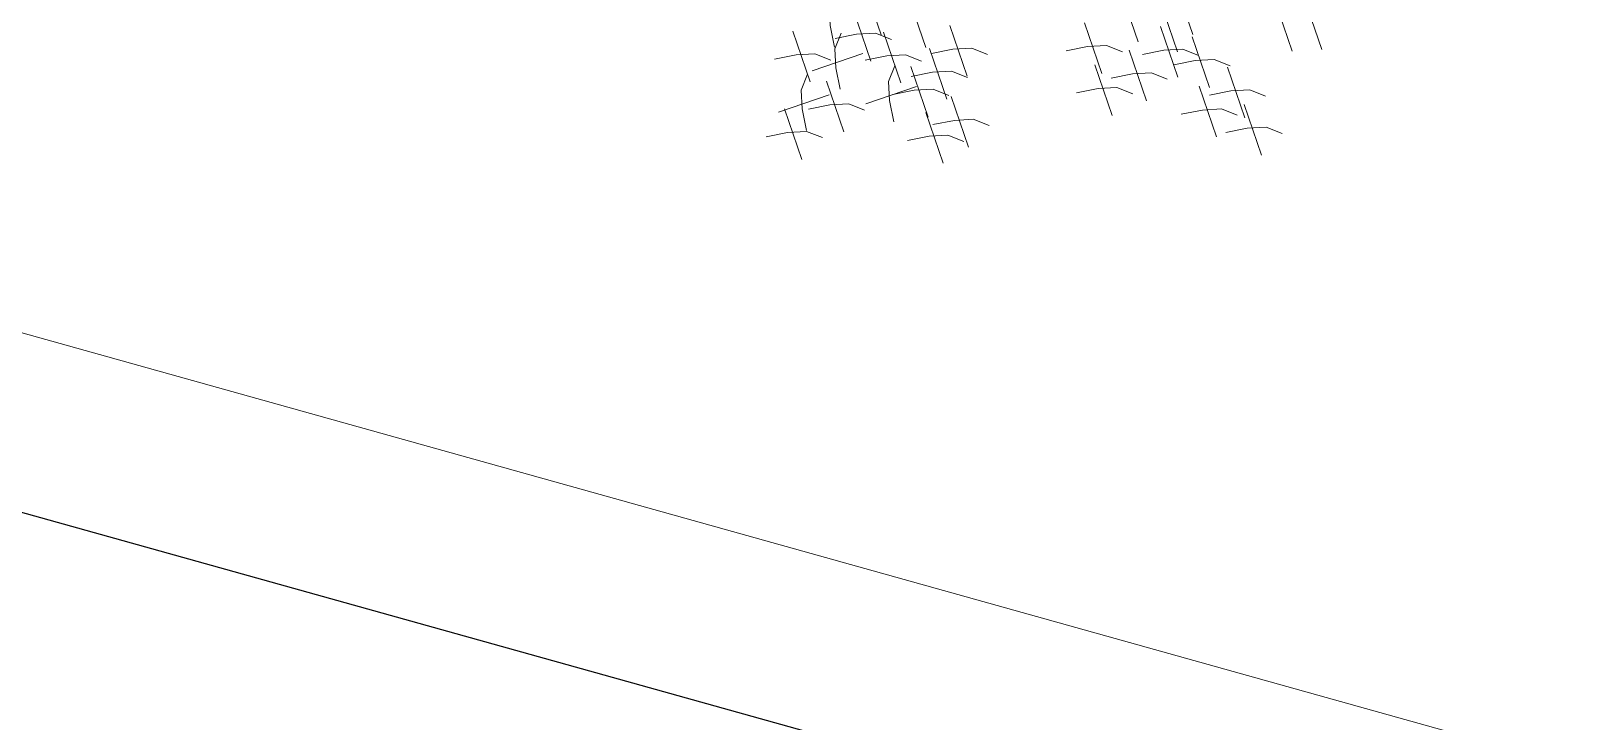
# Model space of a CAD drawing. Header units: millimetres. Extents: x 474016 to 477875, y 2288607 to 2292200.
# Drawn here: x 474640.09 to 474653.46, y 2289330.84 to 2289336.82 of the extents above; entities that cross this region are included whole.
import ezdxf

# ---------------------------------------------------------------- set-up
doc = ezdxf.new("R2010")
doc.units = ezdxf.units.MM
doc.header["$LTSCALE"] = 50
doc.layers.add('BANQUETA', color=251, linetype='Continuous', lineweight=5)
doc.layers.add('EXT', color=3, linetype='Continuous', lineweight=5)
doc.layers.add('CVL_LOTIF', color=1, linetype='Continuous')

# ---------------------------------------------------------------- blocks, each defined once
blk = doc.blocks.new('Plarbol-031')
for points in [[(2.230375, -0.663825), (2.4527, -0.816925)], [(2.11475, -0.7604), (2.3371, -0.913475)], [(1.661825, -0.990975), (1.88415, -1.144075)], [(1.652925, -1.1066), (1.875275, -1.2597)], [(1.8886, -1.155525), (2.11095, -1.3086)], [(1.898775, -1.32385), (1.9731, -1.2419), (2.04615, -1.180925), (2.129375, -1.1587)], [(1.46235, -1.1841), (1.6847, -1.3372)], [(1.730425, -1.20825), (1.952775, -1.361325)], [(1.7406, -1.376575), (1.814925, -1.294625), (1.887975, -1.23365), (1.9712, -1.211425)], [(2.12365, -1.1714), (2.345975, -1.3245)], [(2.133825, -1.339725), (2.20815, -1.2578), (2.2812, -1.1968), (2.3644, -1.174575)], [(2.30215, -1.273025), (2.5245, -1.426125)], [(2.312325, -1.441375), (2.38665, -1.359425), (2.4597, -1.29845), (2.542925, -1.2762)], [(1.674525, -1.398175), (1.896875, -1.551275)], [(2.066475, -1.334025), (2.288825, -1.487125)], [(2.07665, -1.50235), (2.150975, -1.420425), (2.224025, -1.359425), (2.307225, -1.3372)], [(1.410275, -1.422325), (1.6326, -1.575425)], [(1.420425, -1.59065), (1.49475, -1.508725), (1.5678, -1.447725), (1.651025, -1.4255)], [(1.6847, -1.566525), (1.759025, -1.484575), (1.832075, -1.4236), (1.9153, -1.40135)], [(1.5786, -1.56145), (1.80095, -1.714525)], [(1.588775, -1.729775), (1.6631, -1.647825), (1.73615, -1.58685), (1.819375, -1.564625)], [(0.620025, -1.84475), (0.84235, -1.99785)], [(0.87285, -1.837775), (1.095175, -1.990875)], [(0.883, -2.006125), (0.957325, -1.924175), (1.030375, -1.863175), (1.1136, -1.84095)], [(0.40085, -1.927975), (0.6232, -2.081075)], [(0.8595, -1.9915), (1.08185, -2.1446)], [(0.869675, -2.15985), (0.944, -2.0779), (1.01705, -2.016925), (1.10025, -1.994675)], [(0.470725, -2.271025), (0.388775, -2.1967), (0.3278, -2.123625), (0.305575, -2.040425)], [(0.4377, -2.066475), (0.660025, -2.21955)], [(0.44785, -2.2348), (0.522175, -2.15285), (0.59525, -2.091875), (0.67845, -2.06965)], [(0.62445, -2.063275), (0.8468, -2.216375)], [(0.634625, -2.231625), (0.70895, -2.149675), (0.782, -2.0887), (0.865225, -2.066475)], [(0.936375, -2.39615), (0.854425, -2.321825), (0.793425, -2.248775), (0.7712, -2.16555)], [(0.839175, -2.12045), (1.0615, -2.27355)], [(0.84935, -2.2888), (0.92365, -2.20685), (0.996725, -2.145875), (1.079925, -2.123625)], [(1.09265, -2.1211), (1.314975, -2.2742)], [(1.1028, -2.289425), (1.177125, -2.2075), (1.250175, -2.1465), (1.3334, -2.124275)], [(0.4523, -2.4349), (0.6054, -2.212575)], [(0.62065, -2.42475), (0.5387, -2.350425), (0.477725, -2.277375), (0.455475, -2.19415)], [(0.768025, -2.406325), (0.921125, -2.183975)], [(1.037375, -2.262125), (1.2597, -2.415225)], [(1.047525, -2.43045), (1.12185, -2.348525), (1.194925, -2.287525), (1.278125, -2.2653)], [(0.25475, -2.332), (0.477075, -2.4851)], [(0.2649, -2.50035), (0.339225, -2.4184), (0.412275, -2.3574), (0.4955, -2.335175)], [(0.4396, -2.702975), (0.5927, -2.48065)], [(0.60795, -2.692825), (0.526, -2.6185), (0.465, -2.54545), (0.442775, -2.462225)], [(0.54125, -2.432375), (0.763575, -2.585475)], [(0.5514, -2.6007), (0.625725, -2.51875), (0.698775, -2.457775), (0.782, -2.43555)], [(0.45295, -2.671225), (0.675275, -2.824325)], [(0.4631, -2.839575), (0.537425, -2.757625), (0.610475, -2.696625), (0.6937, -2.6744)]]:
    blk.add_lwpolyline(points)

msp = doc.modelspace()

# ---------------------------------------------------------------- linework, layer by layer
at = {"layer": 'BANQUETA'}
msp.add_lwpolyline([(474677.569, 2289323.71), (474557.179, 2289357.346, 0.414214), (474554.715, 2289355.958), (474541.529, 2289308.765, 0.414214), (474542.918, 2289306.301), (474663.307, 2289272.665)], format="xyb", dxfattribs=at)
at = {"layer": 'CVL_LOTIF'}
msp.add_lwpolyline([(474648.272, 2289330.338), (474638.64, 2289333.029), (474631.913, 2289308.951), (474641.544, 2289306.26)], close=True, dxfattribs=at)

# ---------------------------------------------------------------- block references
at = {"layer": 'EXT', "xscale": 1.71989999994179, "yscale": 1.71989999994179, "zscale": 1.71989999994179, "rotation": 323.4441516640488}
msp.add_blockref('Plarbol-031', (474648.735, 2289340.302), dxfattribs=at)

doc.saveas('drawing.dxf')
